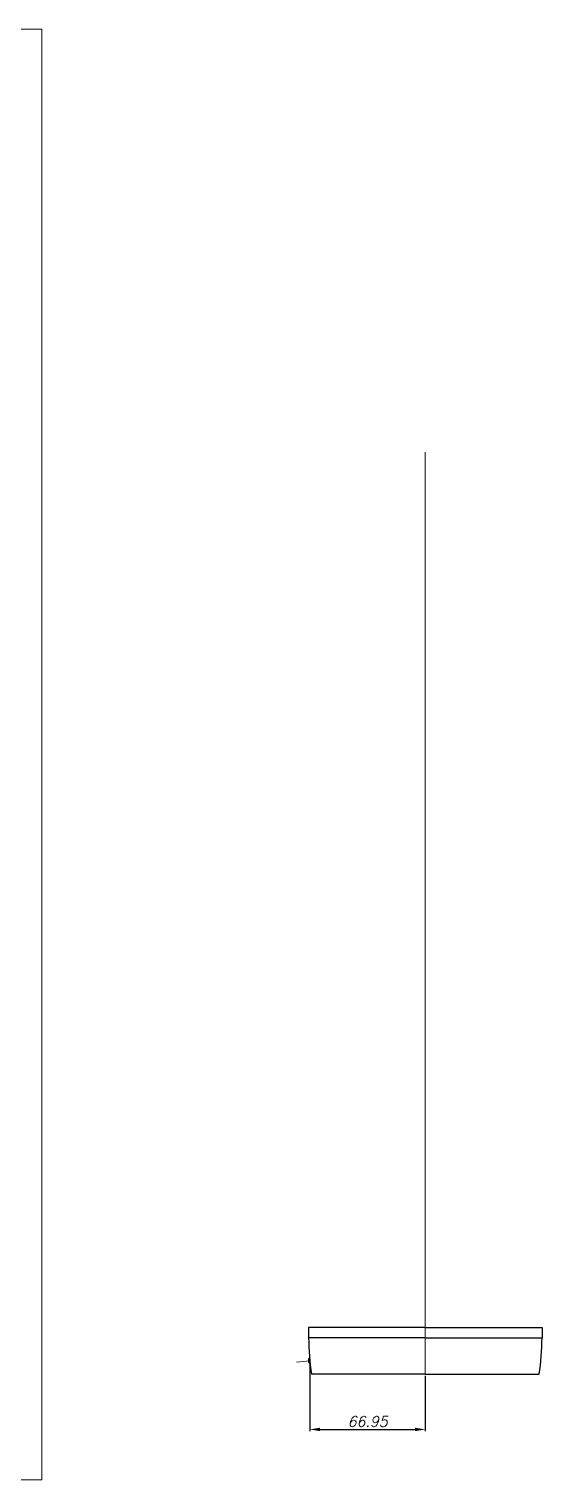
# Model space of a CAD drawing. Extents: x 62 to 504, y 19 to 439.
# Drawn here: x 355.5 to 504.1, y 19 to 439 of the extents above; entities that cross this region are included whole.
import ezdxf

# ---------------------------------------------------------------- set-up
doc = ezdxf.new("R2010")
doc.units = 0
doc.header["$LTSCALE"] = 7
doc.header["$MEASUREMENT"] = 0
doc.layers.get('0').update_dxf_attribs({"linetype": 'CONTINUOUS', "lineweight": 15})
doc.layers.add('3', color=3, linetype='CONTINUOUS', lineweight=30)
doc.styles.add('NEW', font='italict.shx', dxfattribs={"height": 3})
doc.dimstyles.get("Standard").update_dxf_attribs({"dimtxt": 3, "dimasz": 3, "dimexe": 0.5, "dimexo": 0.5, "dimgap": 0.8, "dimtad": 1, "dimdsep": 46, "dimtxsty": 'NEW', "dimcen": 0.09, "dimazin": 2, "dimtfac": 1, "dimtmove": 0, "dimatfit": 3, "dimfxl": 1, "dimtolj": 1, "dimtzin": 0, "dimarcsym": 0})

# ---------------------------------------------------------------- blocks, each defined once
blk = doc.blocks.new('*D14')
at = {"color": 0, "lineweight": -2, "transparency": 16777216}
for p, q in [((436.87, 52.96), (436.87, 33.09)), ((470.34, 49.06), (470.34, 33.09)), ((439.87, 33.59), (467.34, 33.59))]:
    blk.add_line(p, q, dxfattribs=at)
at = {"color": 0, "transparency": 16777216}
for points in [[(439.87, 34.09), (439.87, 33.09), (436.87, 33.59)], [(467.34, 34.09), (467.34, 33.09), (470.34, 33.59)]]:
    blk.add_solid(points, dxfattribs=at)
at = {"color": 0, "transparency": 16777216, "insert": (453.61, 35.89), "char_height": 3, "attachment_point": 5, "style": 'NEW'}
blk.add_mtext('\\A1;66.95', dxfattribs=at)

msp = doc.modelspace()

# ---------------------------------------------------------------- linework, layer by layer
for p, q in [((359.2158, 438.9576), (62.2158, 438.9576)), ((359.2158, 18.9576), (359.2158, 438.9576)), ((470.3436, 316.4613), (470.3436, 49.5613)), ((436.8683, 53.4613), (433.0024, 53.0512)), ((62.2158, 18.9576), (359.2158, 18.9576))]:
    msp.add_line(p, q)
at = {"layer": '3'}
for p, q in [((436.5436, 63.0613), (436.5436, 60.0613)), ((470.3436, 63.0613), (436.5436, 63.0613)), ((470.3436, 63.0613), (504.1436, 63.0613)), ((504.1436, 63.0613), (504.1436, 60.0613)), ((470.3436, 60.0613), (436.5436, 60.0613)), ((470.3436, 60.0613), (504.1436, 60.0613)), ((470.3436, 49.5613), (437.3686, 49.5613)), ((470.3436, 49.5613), (503.3186, 49.5613))]:
    msp.add_line(p, q, dxfattribs=at)
for centre, radius, start, end in [((503.7743, 60.0613), 67.2307, 180, 188.985163), ((436.9129, 60.0613), 67.2307, 351.014837, 0), ((437.4585, 53.5196), 0.993, 131.960718, 239.306762)]:
    msp.add_arc(centre, radius, start, end, dxfattribs=at)

# ---------------------------------------------------------------- dimensions: what is measured, and where the dimension line sits
dim = msp.add_linear_dim(base=(470.3436, 33.5938), p1=(436.8683, 53.4613), p2=(470.3436, 49.5613), dimstyle='Standard', override={"dimlfac": 2})
dim.commit()
dim.dimension.update_dxf_attribs({"geometry": '*D14', "text_midpoint": (453.606, 35.8938)})

doc.saveas('drawing.dxf')
